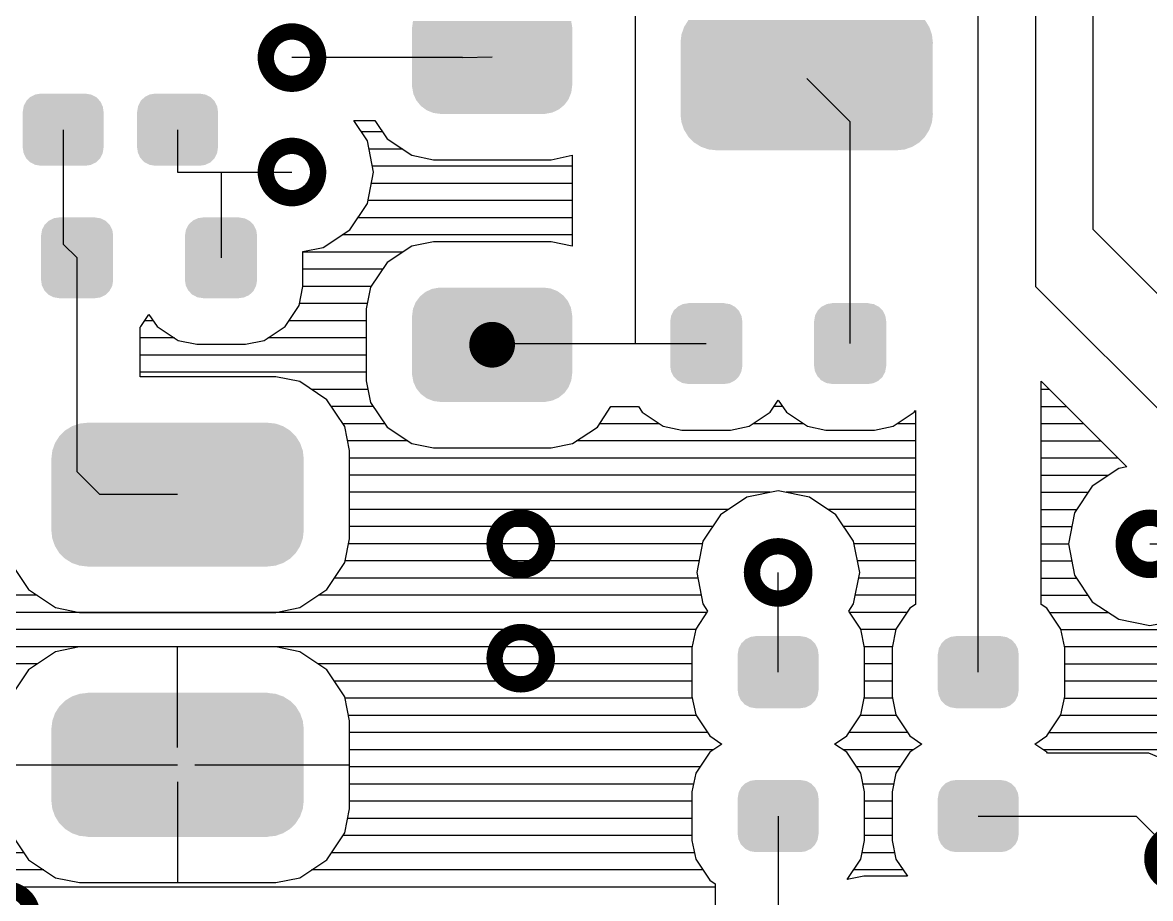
# Model space of a CAD drawing. Extents: x 295 to 953, y 10 to 290.
# Drawn here: x 699.25 to 724.29, y 164.36 to 183.81 of the extents above; entities that cross this region are included whole.
import ezdxf

# ---------------------------------------------------------------- set-up
doc = ezdxf.new("R2010")
doc.units = 0
doc.header["$LTSCALE"] = 5
doc.header["$MEASUREMENT"] = 0
doc.layers.get('0').update_dxf_attribs({"linetype": 'CONTINUOUS', "lineweight": 25})

msp = doc.modelspace()

# ---------------------------------------------------------------- linework, layer by layer
for p, q in [((723.007, 197.635), (723.007, 179.22)), ((721.737, 197), (721.737, 177.95)), ((712.847, 187.475), (712.847, 176.68)), ((720.467, 169.385), (720.467, 186.84)), ((709.017, 183.03), (705.227, 183.03)), ((709.017, 183.03), (709.672, 183.05)), ((717.622, 181.603), (716.657, 182.568)), ((706.904, 181.181), (706.604, 181.633)), ((706.604, 181.633), (707.071, 181.633)), ((707.071, 181.633), (707.34, 181.227)), ((717.622, 176.68), (717.622, 181.603)), ((700.147, 181.43), (700.147, 178.89)), ((702.687, 181.43), (702.687, 180.49)), ((707.244, 181.379), (706.777, 181.379)), ((707.041, 180.49), (706.904, 181.181)), ((707.34, 181.227), (707.889, 180.861)), ((707.686, 180.998), (706.939, 180.998)), ((707.889, 180.861), (708.367, 180.764)), ((710.983, 180.764), (711.45, 180.861)), ((711.45, 180.861), (711.45, 178.844)), ((711.45, 180.617), (707.015, 180.617)), ((708.367, 180.764), (710.983, 180.764)), ((702.687, 180.49), (703.652, 180.49)), ((703.652, 180.49), (705.227, 180.49)), ((703.652, 180.49), (703.652, 178.585)), ((706.904, 179.794), (707.041, 180.49)), ((711.45, 180.236), (706.99, 180.236)), ((711.45, 179.855), (706.914, 179.855)), ((706.512, 179.205), (706.904, 179.794)), ((711.45, 179.474), (706.69, 179.474)), ((705.923, 178.814), (706.512, 179.205)), ((711.45, 179.093), (706.34, 179.093)), ((723.007, 179.22), (727.071, 175.156)), ((700.147, 178.89), (700.457, 178.585)), ((707.889, 178.844), (707.34, 178.478)), ((708.367, 178.941), (707.889, 178.844)), ((710.983, 178.941), (708.367, 178.941)), ((711.45, 178.844), (710.983, 178.941)), ((700.457, 173.83), (700.457, 178.585)), ((705.471, 178.722), (705.923, 178.814)), ((705.471, 177.945), (705.471, 178.722)), ((707.686, 178.712), (705.471, 178.712)), ((707.244, 178.331), (705.471, 178.331)), ((707.34, 178.478), (706.975, 177.93)), ((705.39, 177.528), (705.471, 177.945)), ((706.985, 177.95), (705.471, 177.95)), ((706.975, 177.93), (706.878, 177.452)), ((721.737, 177.95), (726.055, 173.632)), ((706.904, 177.569), (705.395, 177.569)), ((701.874, 177.061), (702.052, 177.33)), ((702.052, 177.33), (702.235, 177.061)), ((705.075, 177.061), (705.39, 177.528)), ((706.878, 177.452), (706.878, 175.857)), ((702.149, 177.188), (701.961, 177.188)), ((706.878, 177.188), (705.156, 177.188)), ((701.854, 177.046), (701.874, 177.061)), ((701.854, 175.943), (701.854, 177.046)), ((702.235, 177.061), (702.702, 176.751)), ((704.607, 176.751), (705.075, 177.061)), ((702.621, 176.807), (701.854, 176.807)), ((702.702, 176.751), (703.114, 176.665)), ((703.114, 176.665), (704.196, 176.665)), ((704.196, 176.665), (704.607, 176.751)), ((706.878, 176.807), (704.689, 176.807)), ((709.698, 176.68), (709.672, 176.655)), ((709.698, 176.68), (712.847, 176.68)), ((712.847, 176.68), (714.427, 176.68)), ((706.878, 176.426), (701.854, 176.426)), ((706.878, 176.045), (701.854, 176.045)), ((704.866, 175.943), (701.854, 175.943)), ((705.4, 175.837), (704.866, 175.943)), ((705.999, 175.435), (705.4, 175.837)), ((706.878, 175.857), (706.975, 175.374)), ((721.864, 175.847), (723.769, 173.942)), ((721.864, 170.889), (721.864, 175.847)), ((706.919, 175.664), (705.664, 175.664)), ((722.052, 175.659), (721.864, 175.659)), ((706.401, 174.836), (705.999, 175.435)), ((706.975, 175.374), (707.34, 174.826)), ((715.844, 175.156), (716.022, 175.425)), ((716.022, 175.425), (716.205, 175.156)), ((707.041, 175.283), (706.101, 175.283)), ((712.009, 174.826), (712.309, 175.283)), ((712.309, 175.283), (712.923, 175.283)), ((712.923, 175.283), (713.005, 175.156)), ((713.005, 175.156), (713.472, 174.846)), ((715.377, 174.846), (715.844, 175.156)), ((716.119, 175.283), (715.931, 175.283)), ((716.205, 175.156), (716.672, 174.846)), ((718.577, 174.846), (719.045, 175.156)), ((719.045, 175.156), (719.07, 175.197)), ((719.07, 175.197), (719.07, 170.889)), ((722.433, 175.278), (721.864, 175.278)), ((707.295, 174.902), (706.36, 174.902)), ((706.507, 174.308), (706.401, 174.836)), ((707.34, 174.826), (707.889, 174.46)), ((711.46, 174.46), (712.009, 174.826)), ((713.391, 174.902), (712.055, 174.902)), ((713.472, 174.846), (713.883, 174.76)), ((714.965, 174.76), (715.377, 174.846)), ((716.591, 174.902), (715.458, 174.902)), ((716.672, 174.846), (717.084, 174.76)), ((718.166, 174.76), (718.577, 174.846)), ((719.07, 174.902), (718.659, 174.902)), ((722.814, 174.897), (721.864, 174.897)), ((713.883, 174.76), (714.965, 174.76)), ((717.084, 174.76), (718.166, 174.76)), ((707.803, 174.521), (706.462, 174.521)), ((707.889, 174.46), (708.367, 174.369)), ((708.367, 174.369), (710.983, 174.369)), ((710.983, 174.369), (711.46, 174.46)), ((719.07, 174.521), (711.547, 174.521)), ((723.195, 174.516), (721.864, 174.516)), ((706.507, 172.347), (706.507, 174.308)), ((719.07, 174.14), (706.507, 174.14)), ((723.576, 174.135), (721.864, 174.135)), ((700.96, 173.327), (700.457, 173.83)), ((723.586, 173.906), (722.997, 173.515)), ((723.769, 173.942), (723.586, 173.906)), ((719.07, 173.759), (706.507, 173.759)), ((723.358, 173.754), (721.864, 173.754)), ((702.687, 173.327), (700.96, 173.327)), ((715.849, 173.378), (706.507, 173.378)), ((716.022, 173.408), (715.331, 173.271)), ((716.718, 173.271), (716.022, 173.408)), ((719.07, 173.378), (716.2, 173.378)), ((722.906, 173.373), (721.864, 173.373)), ((722.997, 173.515), (722.606, 172.926)), ((715.331, 173.271), (714.742, 172.88)), ((717.307, 172.88), (716.718, 173.271)), ((714.915, 172.997), (706.507, 172.997)), ((714.742, 172.88), (714.351, 172.291)), ((719.07, 172.997), (717.135, 172.997)), ((717.699, 172.291), (717.307, 172.88)), ((722.652, 172.992), (721.864, 172.992)), ((722.606, 172.926), (722.469, 172.235)), ((714.564, 172.616), (706.507, 172.616)), ((719.07, 172.616), (717.485, 172.616)), ((722.545, 172.611), (721.864, 172.611)), ((706.401, 171.818), (706.507, 172.347)), ((714.341, 172.235), (706.482, 172.235)), ((714.351, 172.291), (714.214, 171.6)), ((717.836, 171.6), (717.699, 172.291)), ((719.07, 172.235), (717.709, 172.235)), ((722.469, 172.23), (721.864, 172.23)), ((722.469, 172.235), (722.606, 171.539)), ((724.277, 172.235), (741.422, 172.235)), ((698.979, 171.818), (699.38, 171.219)), ((705.999, 171.219), (706.401, 171.818)), ((714.264, 171.854), (706.406, 171.854)), ((719.07, 171.854), (717.785, 171.854)), ((722.545, 171.849), (721.864, 171.849)), ((714.214, 171.6), (714.351, 170.904)), ((716.022, 169.385), (716.022, 171.6)), ((717.699, 170.904), (717.836, 171.6)), ((714.239, 171.473), (706.167, 171.473)), ((719.07, 171.473), (717.81, 171.473)), ((722.652, 171.468), (721.864, 171.468)), ((722.606, 171.539), (722.997, 170.95)), ((699.573, 171.092), (698.186, 171.092)), ((699.38, 171.219), (699.979, 170.818)), ((705.4, 170.818), (705.999, 171.219)), ((714.315, 171.092), (705.806, 171.092)), ((719.07, 171.092), (717.734, 171.092)), ((722.906, 171.087), (721.864, 171.087)), ((699.979, 170.818), (700.513, 170.711)), ((704.866, 170.711), (705.4, 170.818)), ((714.351, 170.904), (714.457, 170.741)), ((717.592, 170.741), (717.699, 170.904)), ((718.948, 170.808), (718.638, 170.34)), ((719.07, 170.889), (718.948, 170.808)), ((721.991, 170.808), (721.864, 170.889)), ((722.301, 170.34), (721.991, 170.808)), ((722.997, 170.95), (723.586, 170.559)), ((714.437, 170.711), (673.706, 170.711)), ((700.513, 170.711), (704.866, 170.711)), ((714.457, 170.741), (714.193, 170.34)), ((717.856, 170.34), (717.592, 170.741)), ((718.882, 170.711), (717.612, 170.711)), ((723.363, 170.706), (722.057, 170.706)), ((723.586, 170.559), (724.277, 170.421)), ((724.277, 170.421), (724.973, 170.559)), ((714.188, 170.33), (673.894, 170.33)), ((714.193, 170.34), (714.107, 169.929)), ((717.942, 169.929), (717.856, 170.34)), ((718.633, 170.33), (717.861, 170.33)), ((718.638, 170.34), (718.552, 169.929)), ((722.387, 169.929), (722.301, 170.34)), ((740.772, 170.325), (722.306, 170.325)), ((714.112, 169.949), (673.985, 169.949)), ((699.979, 169.837), (699.38, 169.436)), ((700.513, 169.944), (699.979, 169.837)), ((704.866, 169.944), (700.513, 169.944)), ((702.687, 167.709), (702.687, 169.944)), ((705.4, 169.837), (704.866, 169.944)), ((705.999, 169.436), (705.4, 169.837)), ((714.107, 169.929), (714.107, 168.847)), ((718.557, 169.949), (717.937, 169.949)), ((717.942, 168.847), (717.942, 169.929)), ((718.552, 169.929), (718.552, 168.847)), ((741.331, 169.944), (722.382, 169.944)), ((722.387, 168.847), (722.387, 169.929)), ((699.573, 169.568), (698.186, 169.568)), ((714.107, 169.568), (705.806, 169.568)), ((718.552, 169.568), (717.942, 169.568)), ((749.901, 169.563), (722.387, 169.563)), ((699.38, 169.436), (698.979, 168.836)), ((706.401, 168.836), (705.999, 169.436)), ((714.107, 169.187), (706.167, 169.187)), ((718.552, 169.187), (717.942, 169.187)), ((749.535, 169.182), (722.387, 169.182)), ((706.507, 168.308), (706.401, 168.836)), ((714.117, 168.806), (706.406, 168.806)), ((714.107, 168.847), (714.193, 168.435)), ((717.856, 168.435), (717.942, 168.847)), ((718.562, 168.806), (717.932, 168.806)), ((718.552, 168.847), (718.638, 168.435)), ((722.301, 168.435), (722.387, 168.847)), ((749.154, 168.801), (722.377, 168.801)), ((714.198, 168.425), (706.482, 168.425)), ((706.507, 166.347), (706.507, 168.308)), ((714.193, 168.435), (714.503, 167.968)), ((717.546, 167.968), (717.856, 168.435)), ((718.643, 168.425), (717.851, 168.425)), ((718.638, 168.435), (718.948, 167.968)), ((721.991, 167.968), (722.301, 168.435)), ((748.773, 168.42), (722.296, 168.42)), ((714.452, 168.044), (706.507, 168.044)), ((714.503, 167.968), (714.772, 167.79)), ((717.277, 167.79), (717.546, 167.968)), ((718.897, 168.044), (717.597, 168.044)), ((718.948, 167.968), (719.217, 167.79)), ((721.722, 167.79), (721.991, 167.968)), ((733.619, 168.039), (722.042, 168.039)), ((714.579, 167.663), (706.507, 167.663)), ((714.503, 167.607), (714.193, 167.14)), ((714.772, 167.79), (714.503, 167.607)), ((717.546, 167.607), (717.277, 167.79)), ((719.024, 167.663), (717.47, 167.663)), ((717.856, 167.14), (717.546, 167.607)), ((718.948, 167.607), (718.638, 167.14)), ((719.217, 167.79), (718.948, 167.607)), ((721.991, 167.607), (721.722, 167.79)), ((732.71, 167.658), (721.915, 167.658)), ((722.006, 167.587), (721.991, 167.607)), ((724.252, 167.587), (722.006, 167.587)), ((724.765, 167.373), (724.252, 167.587)), ((695.067, 167.328), (702.687, 167.328)), ((703.068, 167.328), (706.507, 167.328)), ((714.285, 167.282), (706.507, 167.282)), ((714.193, 167.14), (714.107, 166.728)), ((718.73, 167.282), (717.765, 167.282)), ((717.942, 166.728), (717.856, 167.14)), ((718.638, 167.14), (718.552, 166.728)), ((702.687, 166.947), (702.687, 164.712)), ((714.143, 166.901), (706.507, 166.901)), ((718.588, 166.901), (717.907, 166.901)), ((714.107, 166.728), (714.107, 165.646)), ((717.942, 165.646), (717.942, 166.728)), ((718.552, 166.728), (718.552, 165.646)), ((706.401, 165.819), (706.507, 166.347)), ((714.107, 166.52), (706.507, 166.52)), ((718.552, 166.52), (717.942, 166.52)), ((714.107, 166.139), (706.462, 166.139)), ((716.022, 166.19), (716.022, 161.44)), ((718.552, 166.139), (717.942, 166.139)), ((720.467, 166.19), (723.972, 166.19)), ((723.972, 166.19), (724.912, 165.25)), ((698.979, 165.819), (699.38, 165.22)), ((705.999, 165.22), (706.401, 165.819)), ((714.107, 165.758), (706.36, 165.758)), ((714.107, 165.646), (714.193, 165.235)), ((717.856, 165.235), (717.942, 165.646)), ((718.552, 165.758), (717.942, 165.758)), ((718.552, 165.646), (718.638, 165.235)), ((699.278, 165.377), (698.481, 165.377)), ((714.163, 165.377), (706.101, 165.377)), ((718.608, 165.377), (717.886, 165.377)), ((699.38, 165.22), (699.979, 164.818)), ((705.4, 164.818), (705.999, 165.22)), ((714.193, 165.235), (714.503, 164.767)), ((717.556, 164.778), (717.856, 165.235)), ((718.638, 165.235), (718.892, 164.854)), ((699.715, 164.996), (698.044, 164.996)), ((699.979, 164.818), (700.513, 164.712)), ((704.866, 164.712), (705.4, 164.818)), ((714.351, 164.996), (705.664, 164.996)), ((717.927, 164.854), (717.556, 164.778)), ((718.796, 164.996), (717.699, 164.996)), ((718.892, 164.854), (717.927, 164.854)), ((714.625, 164.615), (679.258, 164.615)), ((700.513, 164.712), (704.866, 164.712)), ((714.503, 164.767), (714.625, 164.686)), ((714.625, 164.686), (714.625, 162.547))]:
    msp.add_line(p, q)
for points, const_width in [([(705.808, 183.03, -1), (704.647, 183.03, -1)], 0.363), ([(705.808, 180.49, -1), (704.647, 180.49, -1)], 0.363), ([(709.926, 176.655, -1), (709.418, 176.655, -1)], 0.508), ([(710.888, 172.235, -1), (709.727, 172.235, -1)], 0.363), ([(724.858, 172.235, -1), (723.697, 172.235, -1)], 0.363), ([(716.603, 171.6, -1), (715.442, 171.6, -1)], 0.363), ([(710.888, 169.695, -1), (709.727, 169.695, -1)], 0.363), ([(725.493, 165.25, -1), (724.332, 165.25, -1)], 0.363), ([(699.458, 163.98, -1), (698.297, 163.98, -1)], 0.363)]:
    msp.add_lwpolyline(points, format="xyb", close=True, dxfattribs=dict(const_width=const_width))
for points in [[(711.449, 183.718), (711.427, 183.844), (707.898, 183.718), (707.914, 183.844)], [(719.377, 183.714), (719.285, 183.862), (713.936, 183.714), (714.03, 183.862)], [(711.45, 183.685), (711.449, 183.718), (707.894, 183.685), (707.898, 183.718)], [(711.45, 182.415), (711.45, 183.685), (707.894, 182.415), (707.894, 183.685)], [(719.438, 183.544), (719.38, 183.709), (713.876, 183.544), (713.935, 183.709)], [(719.38, 183.709), (719.377, 183.714), (713.935, 183.709), (713.936, 183.714)], [(719.459, 183.365), (719.439, 183.539), (713.855, 183.365), (713.876, 183.539)], [(719.456, 183.302), (719.459, 183.365), (713.858, 183.302), (713.855, 183.365)], [(719.439, 183.539), (719.438, 183.544), (713.876, 183.539), (713.876, 183.544)], [(719.456, 181.834), (719.456, 183.302), (713.858, 181.834), (713.858, 183.302)], [(711.446, 182.382), (711.45, 182.415), (707.895, 182.382), (707.894, 182.415)], [(711.43, 182.256), (711.446, 182.382), (707.918, 182.256), (707.895, 182.382)], [(700.962, 182.069), (700.885, 182.15), (699.329, 182.069), (699.412, 182.15)], [(700.885, 182.15), (700.87, 182.158), (699.412, 182.15), (699.42, 182.158)], [(700.87, 182.158), (700.773, 182.209), (699.42, 182.158), (699.526, 182.209)], [(700.773, 182.209), (700.748, 182.213), (699.526, 182.209), (699.534, 182.213)], [(700.748, 182.213), (700.647, 182.23), (699.534, 182.213), (699.647, 182.23)], [(703.502, 182.069), (703.425, 182.15), (701.869, 182.069), (701.952, 182.15)], [(703.425, 182.15), (703.41, 182.158), (701.952, 182.15), (701.96, 182.158)], [(703.41, 182.158), (703.313, 182.209), (701.96, 182.158), (702.066, 182.209)], [(703.313, 182.209), (703.288, 182.213), (702.066, 182.209), (702.074, 182.213)], [(703.288, 182.213), (703.187, 182.23), (702.074, 182.213), (702.187, 182.23)], [(711.417, 182.225), (711.43, 182.256), (707.923, 182.225), (707.918, 182.256)], [(711.37, 182.107), (711.417, 182.225), (707.977, 182.107), (707.923, 182.225)], [(711.35, 182.079), (711.37, 182.107), (707.99, 182.079), (707.977, 182.107)], [(711.276, 181.978), (711.35, 182.079), (708.073, 181.978), (707.99, 182.079)], [(701.046, 181.028), (701.046, 181.831), (699.248, 181.028), (699.248, 181.831)], [(701.044, 181.831), (701.028, 181.944), (699.25, 181.831), (699.269, 181.944)], [(701.028, 181.944), (701.021, 181.956), (699.269, 181.944), (699.271, 181.956)], [(701.021, 181.956), (700.973, 182.058), (699.271, 181.956), (699.324, 182.058)], [(700.973, 182.058), (700.962, 182.069), (699.324, 182.058), (699.329, 182.069)], [(703.586, 181.028), (703.586, 181.831), (701.788, 181.028), (701.788, 181.831)], [(703.584, 181.831), (703.568, 181.944), (701.79, 181.831), (701.809, 181.944)], [(703.568, 181.944), (703.561, 181.956), (701.809, 181.944), (701.811, 181.956)], [(703.561, 181.956), (703.513, 182.058), (701.811, 181.956), (701.864, 182.058)], [(703.513, 182.058), (703.502, 182.069), (701.864, 182.058), (701.869, 182.069)], [(711.247, 181.955), (711.276, 181.978), (708.092, 181.955), (708.073, 181.978)], [(711.151, 181.877), (711.247, 181.955), (708.198, 181.877), (708.092, 181.955)], [(711.115, 181.86), (711.151, 181.877), (708.221, 181.86), (708.198, 181.877)], [(711.006, 181.81), (711.115, 181.86), (708.347, 181.81), (708.221, 181.86)], [(719.459, 181.77), (719.456, 181.834), (713.855, 181.77), (713.858, 181.834)], [(710.956, 181.801), (711.006, 181.81), (708.37, 181.801), (708.347, 181.81)], [(710.848, 181.781), (710.956, 181.801), (708.522, 181.781), (708.37, 181.801)], [(710.815, 181.78), (710.848, 181.781), (708.529, 181.78), (708.522, 181.781)], [(719.439, 181.596), (719.459, 181.77), (713.875, 181.596), (713.855, 181.77)], [(719.438, 181.591), (719.439, 181.596), (713.877, 181.591), (713.875, 181.596)], [(719.38, 181.426), (719.438, 181.591), (713.934, 181.426), (713.877, 181.591)], [(719.378, 181.422), (719.38, 181.426), (713.937, 181.422), (713.934, 181.426)], [(719.284, 181.274), (719.378, 181.422), (714.029, 181.274), (713.937, 181.422)], [(719.282, 181.27), (719.284, 181.274), (714.033, 181.27), (714.029, 181.274)], [(719.157, 181.146), (719.282, 181.27), (714.157, 181.146), (714.033, 181.27)], [(719.154, 181.143), (719.157, 181.146), (714.162, 181.143), (714.157, 181.146)], [(719.004, 181.051), (719.154, 181.143), (714.309, 181.051), (714.162, 181.143)], [(701.026, 180.916), (701.044, 181.028), (699.267, 180.916), (699.25, 181.028)], [(701.024, 180.903), (701.026, 180.916), (699.273, 180.903), (699.267, 180.916)], [(700.971, 180.801), (701.024, 180.903), (699.321, 180.801), (699.273, 180.903)], [(703.566, 180.916), (703.584, 181.028), (701.807, 180.916), (701.79, 181.028)], [(703.564, 180.903), (703.566, 180.916), (701.813, 180.903), (701.807, 180.916)], [(703.511, 180.801), (703.564, 180.903), (701.861, 180.801), (701.813, 180.903)], [(719, 181.048), (719.004, 181.051), (714.316, 181.048), (714.309, 181.051)], [(718.833, 180.991), (719, 181.048), (714.479, 180.991), (714.316, 181.048)], [(718.83, 180.99), (718.833, 180.991), (714.489, 180.99), (714.479, 180.991)], [(718.656, 180.972), (718.83, 180.99), (714.658, 180.972), (714.489, 180.99)], [(718.656, 180.968), (718.656, 180.972), (714.658, 180.968), (714.658, 180.972)], [(700.965, 180.791), (700.971, 180.801), (699.332, 180.791), (699.321, 180.801)], [(700.882, 180.71), (700.965, 180.791), (699.409, 180.71), (699.332, 180.791)], [(700.874, 180.702), (700.882, 180.71), (699.424, 180.702), (699.409, 180.71)], [(700.768, 180.651), (700.874, 180.702), (699.522, 180.651), (699.424, 180.702)], [(700.76, 180.647), (700.768, 180.651), (699.546, 180.647), (699.522, 180.651)], [(700.647, 180.63), (700.76, 180.647), (699.647, 180.63), (699.546, 180.647)], [(703.505, 180.791), (703.511, 180.801), (701.872, 180.791), (701.861, 180.801)], [(703.422, 180.71), (703.505, 180.791), (701.949, 180.71), (701.872, 180.791)], [(703.414, 180.702), (703.422, 180.71), (701.964, 180.702), (701.949, 180.71)], [(703.308, 180.651), (703.414, 180.702), (702.062, 180.651), (701.964, 180.702)], [(703.3, 180.647), (703.308, 180.651), (702.086, 180.647), (702.062, 180.651)], [(703.187, 180.63), (703.3, 180.647), (702.187, 180.63), (702.086, 180.647)], [(701.185, 179.311), (701.174, 179.323), (699.732, 179.311), (699.738, 179.323)], [(701.174, 179.323), (701.096, 179.402), (699.738, 179.323), (699.821, 179.402)], [(701.096, 179.402), (701.08, 179.41), (699.821, 179.402), (699.829, 179.41)], [(701.08, 179.41), (700.984, 179.461), (699.829, 179.41), (699.935, 179.461)], [(700.984, 179.461), (700.958, 179.465), (699.935, 179.461), (699.944, 179.465)], [(700.958, 179.465), (700.858, 179.481), (699.944, 179.465), (700.056, 179.481)], [(700.858, 179.481), (700.858, 179.484), (700.056, 179.481), (700.056, 179.484)], [(704.38, 179.311), (704.369, 179.323), (702.927, 179.311), (702.933, 179.323)], [(704.369, 179.323), (704.292, 179.402), (702.933, 179.323), (703.016, 179.402)], [(704.292, 179.402), (704.276, 179.41), (703.016, 179.402), (703.025, 179.41)], [(704.276, 179.41), (704.179, 179.461), (703.025, 179.41), (703.13, 179.461)], [(704.179, 179.461), (704.153, 179.465), (703.13, 179.461), (703.139, 179.465)], [(704.153, 179.465), (704.054, 179.481), (703.139, 179.465), (703.251, 179.481)], [(704.054, 179.481), (704.054, 179.484), (703.251, 179.481), (703.251, 179.484)], [(701.257, 179.085), (701.24, 179.197), (699.657, 179.085), (699.676, 179.197)], [(701.257, 179.083), (701.257, 179.085), (699.657, 179.083), (699.657, 179.085)], [(701.257, 178.087), (701.257, 179.083), (699.657, 178.087), (699.657, 179.083)], [(701.24, 179.197), (701.234, 179.21), (699.676, 179.197), (699.678, 179.21)], [(701.234, 179.21), (701.185, 179.311), (699.678, 179.21), (699.732, 179.311)], [(704.452, 179.085), (704.435, 179.197), (702.852, 179.085), (702.871, 179.197)], [(704.452, 179.083), (704.452, 179.085), (702.852, 179.083), (702.852, 179.085)], [(704.452, 178.087), (704.452, 179.083), (702.852, 178.087), (702.852, 179.083)], [(704.435, 179.197), (704.429, 179.21), (702.871, 179.197), (702.873, 179.21)], [(704.429, 179.21), (704.38, 179.311), (702.873, 179.21), (702.927, 179.311)], [(701.257, 178.085), (701.257, 178.087), (699.657, 178.085), (699.657, 178.087)], [(701.238, 177.973), (701.257, 178.085), (699.674, 177.973), (699.657, 178.085)], [(704.452, 178.085), (704.452, 178.087), (702.852, 178.085), (702.852, 178.087)], [(704.433, 177.973), (704.452, 178.085), (702.869, 177.973), (702.852, 178.085)], [(701.236, 177.96), (701.238, 177.973), (699.68, 177.96), (699.674, 177.973)], [(701.182, 177.859), (701.236, 177.96), (699.729, 177.859), (699.68, 177.96)], [(701.176, 177.847), (701.182, 177.859), (699.74, 177.847), (699.729, 177.859)], [(701.093, 177.768), (701.176, 177.847), (699.818, 177.768), (699.74, 177.847)], [(704.431, 177.96), (704.433, 177.973), (702.876, 177.96), (702.869, 177.973)], [(704.378, 177.859), (704.431, 177.96), (702.925, 177.859), (702.876, 177.96)], [(704.372, 177.847), (704.378, 177.859), (702.936, 177.847), (702.925, 177.859)], [(704.289, 177.768), (704.372, 177.847), (703.013, 177.768), (702.936, 177.847)], [(711.252, 177.75), (711.146, 177.828), (708.097, 177.75), (708.193, 177.828)], [(711.146, 177.828), (711.123, 177.845), (708.193, 177.828), (708.229, 177.845)], [(711.123, 177.845), (710.997, 177.895), (708.229, 177.845), (708.338, 177.895)], [(710.997, 177.895), (710.974, 177.904), (708.338, 177.895), (708.389, 177.904)], [(710.974, 177.904), (710.822, 177.924), (708.389, 177.904), (708.496, 177.924)], [(710.822, 177.924), (710.815, 177.925), (708.496, 177.924), (708.529, 177.925)], [(701.085, 177.76), (701.093, 177.768), (699.834, 177.76), (699.818, 177.768)], [(700.979, 177.709), (701.085, 177.76), (699.93, 177.709), (699.834, 177.76)], [(700.97, 177.705), (700.979, 177.709), (699.956, 177.705), (699.93, 177.709)], [(700.858, 177.689), (700.97, 177.705), (700.056, 177.689), (699.956, 177.705)], [(700.858, 177.686), (700.858, 177.689), (700.056, 177.686), (700.056, 177.689)], [(704.28, 177.76), (704.289, 177.768), (703.029, 177.76), (703.013, 177.768)], [(704.174, 177.709), (704.28, 177.76), (703.126, 177.709), (703.029, 177.76)], [(704.165, 177.705), (704.174, 177.709), (703.152, 177.705), (703.126, 177.709)], [(704.054, 177.689), (704.165, 177.705), (703.251, 177.689), (703.152, 177.705)], [(704.054, 177.686), (704.054, 177.689), (703.251, 177.686), (703.251, 177.689)], [(711.421, 177.48), (711.367, 177.598), (707.927, 177.48), (707.974, 177.598)], [(711.367, 177.598), (711.354, 177.626), (707.974, 177.598), (707.995, 177.626)], [(711.354, 177.626), (711.271, 177.727), (707.995, 177.626), (708.069, 177.727)], [(711.271, 177.727), (711.252, 177.75), (708.069, 177.727), (708.097, 177.75)], [(714.928, 177.56), (714.828, 177.576), (713.914, 177.56), (714.026, 177.576)], [(714.828, 177.576), (714.828, 177.579), (714.026, 177.576), (714.026, 177.579)], [(718.123, 177.56), (718.024, 177.576), (717.109, 177.56), (717.221, 177.576)], [(718.024, 177.576), (718.024, 177.579), (717.221, 177.576), (717.221, 177.579)], [(711.45, 177.29), (711.449, 177.323), (707.894, 177.29), (707.898, 177.323)], [(711.449, 177.323), (711.427, 177.449), (707.898, 177.323), (707.914, 177.449)], [(711.427, 177.449), (711.421, 177.48), (707.914, 177.449), (707.927, 177.48)], [(715.204, 177.305), (715.155, 177.406), (713.648, 177.305), (713.702, 177.406)], [(715.155, 177.406), (715.144, 177.418), (713.702, 177.406), (713.708, 177.418)], [(715.144, 177.418), (715.066, 177.497), (713.708, 177.418), (713.791, 177.497)], [(715.066, 177.497), (715.05, 177.505), (713.791, 177.497), (713.799, 177.505)], [(715.05, 177.505), (714.954, 177.556), (713.799, 177.505), (713.905, 177.556)], [(714.954, 177.556), (714.928, 177.56), (713.905, 177.556), (713.914, 177.56)], [(718.399, 177.305), (718.35, 177.406), (716.843, 177.305), (716.897, 177.406)], [(718.35, 177.406), (718.339, 177.418), (716.897, 177.406), (716.903, 177.418)], [(718.339, 177.418), (718.262, 177.497), (716.903, 177.418), (716.986, 177.497)], [(718.262, 177.497), (718.246, 177.505), (716.986, 177.497), (716.995, 177.505)], [(718.246, 177.505), (718.149, 177.556), (716.995, 177.505), (717.1, 177.556)], [(718.149, 177.556), (718.123, 177.56), (717.1, 177.556), (717.109, 177.56)], [(711.45, 176.02), (711.45, 177.29), (707.894, 176.02), (707.894, 177.29)], [(715.227, 177.18), (715.21, 177.292), (713.627, 177.18), (713.646, 177.292)], [(715.227, 177.178), (715.227, 177.18), (713.627, 177.178), (713.627, 177.18)], [(715.227, 176.182), (715.227, 177.178), (713.627, 176.182), (713.627, 177.178)], [(715.21, 177.292), (715.204, 177.305), (713.646, 177.292), (713.648, 177.305)], [(718.422, 177.18), (718.405, 177.292), (716.822, 177.18), (716.841, 177.292)], [(718.422, 177.178), (718.422, 177.18), (716.822, 177.178), (716.822, 177.18)], [(718.422, 176.182), (718.422, 177.178), (716.822, 176.182), (716.822, 177.178)], [(718.405, 177.292), (718.399, 177.305), (716.841, 177.292), (716.843, 177.305)], [(715.227, 176.18), (715.227, 176.182), (713.627, 176.18), (713.627, 176.182)], [(715.208, 176.068), (715.227, 176.18), (713.644, 176.068), (713.627, 176.18)], [(715.206, 176.055), (715.208, 176.068), (713.65, 176.055), (713.644, 176.068)], [(718.422, 176.18), (718.422, 176.182), (716.822, 176.18), (716.822, 176.182)], [(718.403, 176.068), (718.422, 176.18), (716.839, 176.068), (716.822, 176.18)], [(718.401, 176.055), (718.403, 176.068), (716.846, 176.055), (716.839, 176.068)], [(711.446, 175.987), (711.45, 176.02), (707.895, 175.987), (707.894, 176.02)], [(711.43, 175.861), (711.446, 175.987), (707.918, 175.861), (707.895, 175.987)], [(711.417, 175.829), (711.43, 175.861), (707.923, 175.829), (707.918, 175.861)], [(711.37, 175.712), (711.417, 175.829), (707.977, 175.712), (707.923, 175.829)], [(715.152, 175.954), (715.206, 176.055), (713.699, 175.954), (713.65, 176.055)], [(715.146, 175.942), (715.152, 175.954), (713.71, 175.942), (713.699, 175.954)], [(715.063, 175.863), (715.146, 175.942), (713.788, 175.863), (713.71, 175.942)], [(715.055, 175.855), (715.063, 175.863), (713.804, 175.855), (713.788, 175.863)], [(714.949, 175.804), (715.055, 175.855), (713.9, 175.804), (713.804, 175.855)], [(718.348, 175.954), (718.401, 176.055), (716.895, 175.954), (716.846, 176.055)], [(718.342, 175.942), (718.348, 175.954), (716.906, 175.942), (716.895, 175.954)], [(718.259, 175.863), (718.342, 175.942), (716.983, 175.863), (716.906, 175.942)], [(718.25, 175.855), (718.259, 175.863), (716.999, 175.855), (716.983, 175.863)], [(718.144, 175.804), (718.25, 175.855), (717.096, 175.804), (716.999, 175.855)], [(711.35, 175.683), (711.37, 175.712), (707.99, 175.683), (707.977, 175.712)], [(711.276, 175.582), (711.35, 175.683), (708.073, 175.582), (707.99, 175.683)], [(711.247, 175.559), (711.276, 175.582), (708.092, 175.559), (708.073, 175.582)], [(714.94, 175.8), (714.949, 175.804), (713.926, 175.8), (713.9, 175.804)], [(714.828, 175.784), (714.94, 175.8), (714.026, 175.784), (713.926, 175.8)], [(714.828, 175.781), (714.828, 175.784), (714.026, 175.781), (714.026, 175.784)], [(718.135, 175.8), (718.144, 175.804), (717.122, 175.8), (717.096, 175.804)], [(718.024, 175.784), (718.135, 175.8), (717.221, 175.784), (717.122, 175.8)], [(718.024, 175.781), (718.024, 175.784), (717.221, 175.781), (717.221, 175.784)], [(711.151, 175.481), (711.247, 175.559), (708.198, 175.481), (708.092, 175.559)], [(711.115, 175.464), (711.151, 175.481), (708.221, 175.464), (708.198, 175.481)], [(711.006, 175.414), (711.115, 175.464), (708.347, 175.414), (708.221, 175.464)], [(710.956, 175.405), (711.006, 175.414), (708.37, 175.405), (708.347, 175.414)], [(710.848, 175.385), (710.956, 175.405), (708.522, 175.385), (708.37, 175.405)], [(710.815, 175.385), (710.848, 175.385), (708.529, 175.385), (708.522, 175.385)], [(705.182, 174.752), (705.035, 174.844), (700.191, 174.752), (700.34, 174.844)], [(705.035, 174.844), (705.029, 174.847), (700.34, 174.844), (700.344, 174.847)], [(705.029, 174.847), (704.865, 174.904), (700.344, 174.847), (700.511, 174.904)], [(704.865, 174.904), (704.855, 174.905), (700.511, 174.904), (700.514, 174.905)], [(704.855, 174.905), (704.686, 174.923), (700.514, 174.905), (700.688, 174.923)], [(704.686, 174.923), (704.686, 174.927), (700.688, 174.923), (700.688, 174.927)], [(705.407, 174.473), (705.315, 174.621), (699.966, 174.473), (700.06, 174.621)], [(705.315, 174.621), (705.311, 174.625), (700.06, 174.621), (700.063, 174.625)], [(705.311, 174.625), (705.188, 174.749), (700.063, 174.625), (700.187, 174.749)], [(705.188, 174.749), (705.182, 174.752), (700.187, 174.749), (700.191, 174.752)], [(705.468, 174.304), (705.41, 174.469), (699.906, 174.304), (699.965, 174.469)], [(705.41, 174.469), (705.407, 174.473), (699.965, 174.469), (699.966, 174.473)], [(705.489, 174.125), (705.469, 174.299), (699.885, 174.125), (699.906, 174.299)], [(705.486, 174.061), (705.489, 174.125), (699.888, 174.061), (699.885, 174.125)], [(705.486, 172.593), (705.486, 174.061), (699.888, 172.593), (699.888, 174.061)], [(705.469, 174.299), (705.468, 174.304), (699.906, 174.299), (699.906, 174.304)], [(705.489, 172.53), (705.486, 172.593), (699.885, 172.53), (699.888, 172.593)], [(705.469, 172.356), (705.489, 172.53), (699.905, 172.356), (699.885, 172.53)], [(705.468, 172.351), (705.469, 172.356), (699.907, 172.351), (699.905, 172.356)], [(705.41, 172.186), (705.468, 172.351), (699.964, 172.186), (699.907, 172.351)], [(705.408, 172.181), (705.41, 172.186), (699.967, 172.181), (699.964, 172.186)], [(705.314, 172.033), (705.408, 172.181), (700.059, 172.033), (699.967, 172.181)], [(705.312, 172.029), (705.314, 172.033), (700.063, 172.029), (700.059, 172.033)], [(705.187, 171.906), (705.312, 172.029), (700.187, 171.906), (700.063, 172.029)], [(705.184, 171.903), (705.187, 171.906), (700.192, 171.903), (700.187, 171.906)], [(705.034, 171.81), (705.184, 171.903), (700.339, 171.81), (700.192, 171.903)], [(705.03, 171.808), (705.034, 171.81), (700.346, 171.808), (700.339, 171.81)], [(704.863, 171.751), (705.03, 171.808), (700.509, 171.751), (700.346, 171.808)], [(704.86, 171.75), (704.863, 171.751), (700.519, 171.75), (700.509, 171.751)], [(704.686, 171.731), (704.86, 171.75), (700.688, 171.731), (700.519, 171.75)], [(704.686, 171.727), (704.686, 171.731), (700.688, 171.727), (700.688, 171.731)], [(716.837, 170.024), (716.76, 170.105), (715.204, 170.024), (715.287, 170.105)], [(716.76, 170.105), (716.745, 170.113), (715.287, 170.105), (715.295, 170.113)], [(716.745, 170.113), (716.648, 170.164), (715.295, 170.113), (715.401, 170.164)], [(716.648, 170.164), (716.623, 170.168), (715.401, 170.164), (715.409, 170.168)], [(716.623, 170.168), (716.522, 170.185), (715.409, 170.168), (715.522, 170.185)], [(721.282, 170.024), (721.205, 170.105), (719.649, 170.024), (719.732, 170.105)], [(721.205, 170.105), (721.19, 170.113), (719.732, 170.105), (719.74, 170.113)], [(721.19, 170.113), (721.093, 170.164), (719.74, 170.113), (719.846, 170.164)], [(721.093, 170.164), (721.068, 170.168), (719.846, 170.164), (719.854, 170.168)], [(721.068, 170.168), (720.967, 170.185), (719.854, 170.168), (719.967, 170.185)], [(716.919, 169.786), (716.903, 169.899), (715.125, 169.786), (715.144, 169.899)], [(716.903, 169.899), (716.896, 169.912), (715.144, 169.899), (715.146, 169.912)], [(716.896, 169.912), (716.848, 170.013), (715.146, 169.912), (715.199, 170.013)], [(716.848, 170.013), (716.837, 170.024), (715.199, 170.013), (715.204, 170.024)], [(721.364, 169.786), (721.348, 169.899), (719.57, 169.786), (719.589, 169.899)], [(721.348, 169.899), (721.341, 169.912), (719.589, 169.899), (719.591, 169.912)], [(721.341, 169.912), (721.293, 170.013), (719.591, 169.912), (719.644, 170.013)], [(721.293, 170.013), (721.282, 170.024), (719.644, 170.013), (719.649, 170.024)], [(716.921, 168.984), (716.921, 169.786), (715.123, 168.984), (715.123, 169.786)], [(721.366, 168.984), (721.366, 169.786), (719.568, 168.984), (719.568, 169.786)], [(705.182, 168.752), (705.035, 168.845), (700.191, 168.752), (700.34, 168.845)], [(705.035, 168.845), (705.029, 168.847), (700.34, 168.845), (700.344, 168.847)], [(705.029, 168.847), (704.865, 168.904), (700.344, 168.847), (700.511, 168.904)], [(704.865, 168.904), (704.855, 168.905), (700.511, 168.904), (700.514, 168.905)], [(704.855, 168.905), (704.686, 168.924), (700.514, 168.905), (700.688, 168.924)], [(704.686, 168.924), (704.686, 168.928), (700.688, 168.924), (700.688, 168.928)], [(716.901, 168.871), (716.919, 168.984), (715.142, 168.871), (715.125, 168.984)], [(716.899, 168.859), (716.901, 168.871), (715.148, 168.859), (715.142, 168.871)], [(716.846, 168.757), (716.899, 168.859), (715.196, 168.757), (715.148, 168.859)], [(721.346, 168.871), (721.364, 168.984), (719.587, 168.871), (719.57, 168.984)], [(721.344, 168.859), (721.346, 168.871), (719.593, 168.859), (719.587, 168.871)], [(721.291, 168.757), (721.344, 168.859), (719.641, 168.757), (719.593, 168.859)], [(705.407, 168.474), (705.315, 168.622), (699.966, 168.474), (700.06, 168.622)], [(705.315, 168.622), (705.311, 168.626), (700.06, 168.622), (700.063, 168.626)], [(705.311, 168.626), (705.188, 168.749), (700.063, 168.626), (700.187, 168.749)], [(705.188, 168.749), (705.182, 168.752), (700.187, 168.749), (700.191, 168.752)], [(716.84, 168.746), (716.846, 168.757), (715.207, 168.746), (715.196, 168.757)], [(716.757, 168.665), (716.84, 168.746), (715.284, 168.665), (715.207, 168.746)], [(716.749, 168.657), (716.757, 168.665), (715.299, 168.657), (715.284, 168.665)], [(716.643, 168.606), (716.749, 168.657), (715.397, 168.606), (715.299, 168.657)], [(716.635, 168.602), (716.643, 168.606), (715.421, 168.602), (715.397, 168.606)], [(716.522, 168.585), (716.635, 168.602), (715.522, 168.585), (715.421, 168.602)], [(721.285, 168.746), (721.291, 168.757), (719.652, 168.746), (719.641, 168.757)], [(721.202, 168.665), (721.285, 168.746), (719.729, 168.665), (719.652, 168.746)], [(721.194, 168.657), (721.202, 168.665), (719.744, 168.657), (719.729, 168.665)], [(721.088, 168.606), (721.194, 168.657), (719.842, 168.606), (719.744, 168.657)], [(721.08, 168.602), (721.088, 168.606), (719.866, 168.602), (719.842, 168.606)], [(720.967, 168.585), (721.08, 168.602), (719.967, 168.585), (719.866, 168.602)], [(705.489, 168.125), (705.469, 168.299), (699.885, 168.125), (699.906, 168.299)], [(705.468, 168.304), (705.41, 168.469), (699.906, 168.304), (699.965, 168.469)], [(705.469, 168.299), (705.468, 168.304), (699.906, 168.299), (699.906, 168.304)], [(705.41, 168.469), (705.407, 168.474), (699.965, 168.469), (699.966, 168.474)], [(705.486, 168.062), (705.489, 168.125), (699.888, 168.062), (699.885, 168.125)], [(705.486, 166.594), (705.486, 168.062), (699.888, 166.594), (699.888, 168.062)], [(716.896, 166.716), (716.848, 166.818), (715.146, 166.716), (715.199, 166.818)], [(716.848, 166.818), (716.837, 166.829), (715.199, 166.818), (715.204, 166.829)], [(716.837, 166.829), (716.76, 166.91), (715.204, 166.829), (715.287, 166.91)], [(716.76, 166.91), (716.745, 166.918), (715.287, 166.91), (715.295, 166.918)], [(716.745, 166.918), (716.648, 166.969), (715.295, 166.918), (715.401, 166.969)], [(716.648, 166.969), (716.623, 166.973), (715.401, 166.969), (715.409, 166.973)], [(716.623, 166.973), (716.522, 166.99), (715.409, 166.973), (715.522, 166.99)], [(721.341, 166.716), (721.293, 166.818), (719.591, 166.716), (719.644, 166.818)], [(721.293, 166.818), (721.282, 166.829), (719.644, 166.818), (719.649, 166.829)], [(721.282, 166.829), (721.205, 166.91), (719.649, 166.829), (719.732, 166.91)], [(721.205, 166.91), (721.19, 166.918), (719.732, 166.91), (719.74, 166.918)], [(721.19, 166.918), (721.093, 166.969), (719.74, 166.918), (719.846, 166.969)], [(721.093, 166.969), (721.068, 166.973), (719.846, 166.969), (719.854, 166.973)], [(721.068, 166.973), (720.967, 166.99), (719.854, 166.973), (719.967, 166.99)], [(705.489, 166.53), (705.486, 166.594), (699.885, 166.53), (699.888, 166.594)], [(716.921, 165.788), (716.921, 166.591), (715.123, 165.788), (715.123, 166.591)], [(716.919, 166.591), (716.903, 166.704), (715.125, 166.591), (715.144, 166.704)], [(716.903, 166.704), (716.896, 166.716), (715.144, 166.704), (715.146, 166.716)], [(721.366, 165.788), (721.366, 166.591), (719.568, 165.788), (719.568, 166.591)], [(721.364, 166.591), (721.348, 166.704), (719.57, 166.591), (719.589, 166.704)], [(721.348, 166.704), (721.341, 166.716), (719.589, 166.704), (719.591, 166.716)], [(705.469, 166.356), (705.489, 166.53), (699.905, 166.356), (699.885, 166.53)], [(705.468, 166.351), (705.469, 166.356), (699.907, 166.351), (699.905, 166.356)], [(705.41, 166.186), (705.468, 166.351), (699.964, 166.186), (699.907, 166.351)], [(705.408, 166.182), (705.41, 166.186), (699.967, 166.182), (699.964, 166.186)], [(705.314, 166.034), (705.408, 166.182), (700.059, 166.034), (699.967, 166.182)], [(705.312, 166.03), (705.314, 166.034), (700.063, 166.03), (700.059, 166.034)], [(705.187, 165.906), (705.312, 166.03), (700.187, 165.906), (700.063, 166.03)], [(705.184, 165.903), (705.187, 165.906), (700.192, 165.903), (700.187, 165.906)], [(705.034, 165.811), (705.184, 165.903), (700.339, 165.811), (700.192, 165.903)], [(705.03, 165.808), (705.034, 165.811), (700.346, 165.808), (700.339, 165.811)], [(704.863, 165.751), (705.03, 165.808), (700.509, 165.751), (700.346, 165.808)], [(704.86, 165.75), (704.863, 165.751), (700.519, 165.75), (700.509, 165.751)], [(704.686, 165.732), (704.86, 165.75), (700.688, 165.732), (700.519, 165.75)], [(704.686, 165.728), (704.686, 165.732), (700.688, 165.728), (700.688, 165.732)], [(716.901, 165.676), (716.919, 165.788), (715.142, 165.676), (715.125, 165.788)], [(716.899, 165.663), (716.901, 165.676), (715.148, 165.663), (715.142, 165.676)], [(716.846, 165.561), (716.899, 165.663), (715.196, 165.561), (715.148, 165.663)], [(716.84, 165.551), (716.846, 165.561), (715.207, 165.551), (715.196, 165.561)], [(716.757, 165.47), (716.84, 165.551), (715.284, 165.47), (715.207, 165.551)], [(721.346, 165.676), (721.364, 165.788), (719.587, 165.676), (719.57, 165.788)], [(721.344, 165.663), (721.346, 165.676), (719.593, 165.663), (719.587, 165.676)], [(721.291, 165.561), (721.344, 165.663), (719.641, 165.561), (719.593, 165.663)], [(721.285, 165.551), (721.291, 165.561), (719.652, 165.551), (719.641, 165.561)], [(721.202, 165.47), (721.285, 165.551), (719.729, 165.47), (719.652, 165.551)], [(716.749, 165.462), (716.757, 165.47), (715.299, 165.462), (715.284, 165.47)], [(716.643, 165.411), (716.749, 165.462), (715.397, 165.411), (715.299, 165.462)], [(716.635, 165.407), (716.643, 165.411), (715.421, 165.407), (715.397, 165.411)], [(716.522, 165.39), (716.635, 165.407), (715.522, 165.39), (715.421, 165.407)], [(721.194, 165.462), (721.202, 165.47), (719.744, 165.462), (719.729, 165.47)], [(721.088, 165.411), (721.194, 165.462), (719.842, 165.411), (719.744, 165.462)], [(721.08, 165.407), (721.088, 165.411), (719.866, 165.407), (719.842, 165.411)], [(720.967, 165.39), (721.08, 165.407), (719.967, 165.39), (719.866, 165.407)]]:
    msp.add_solid(points)

doc.saveas('drawing.dxf')
